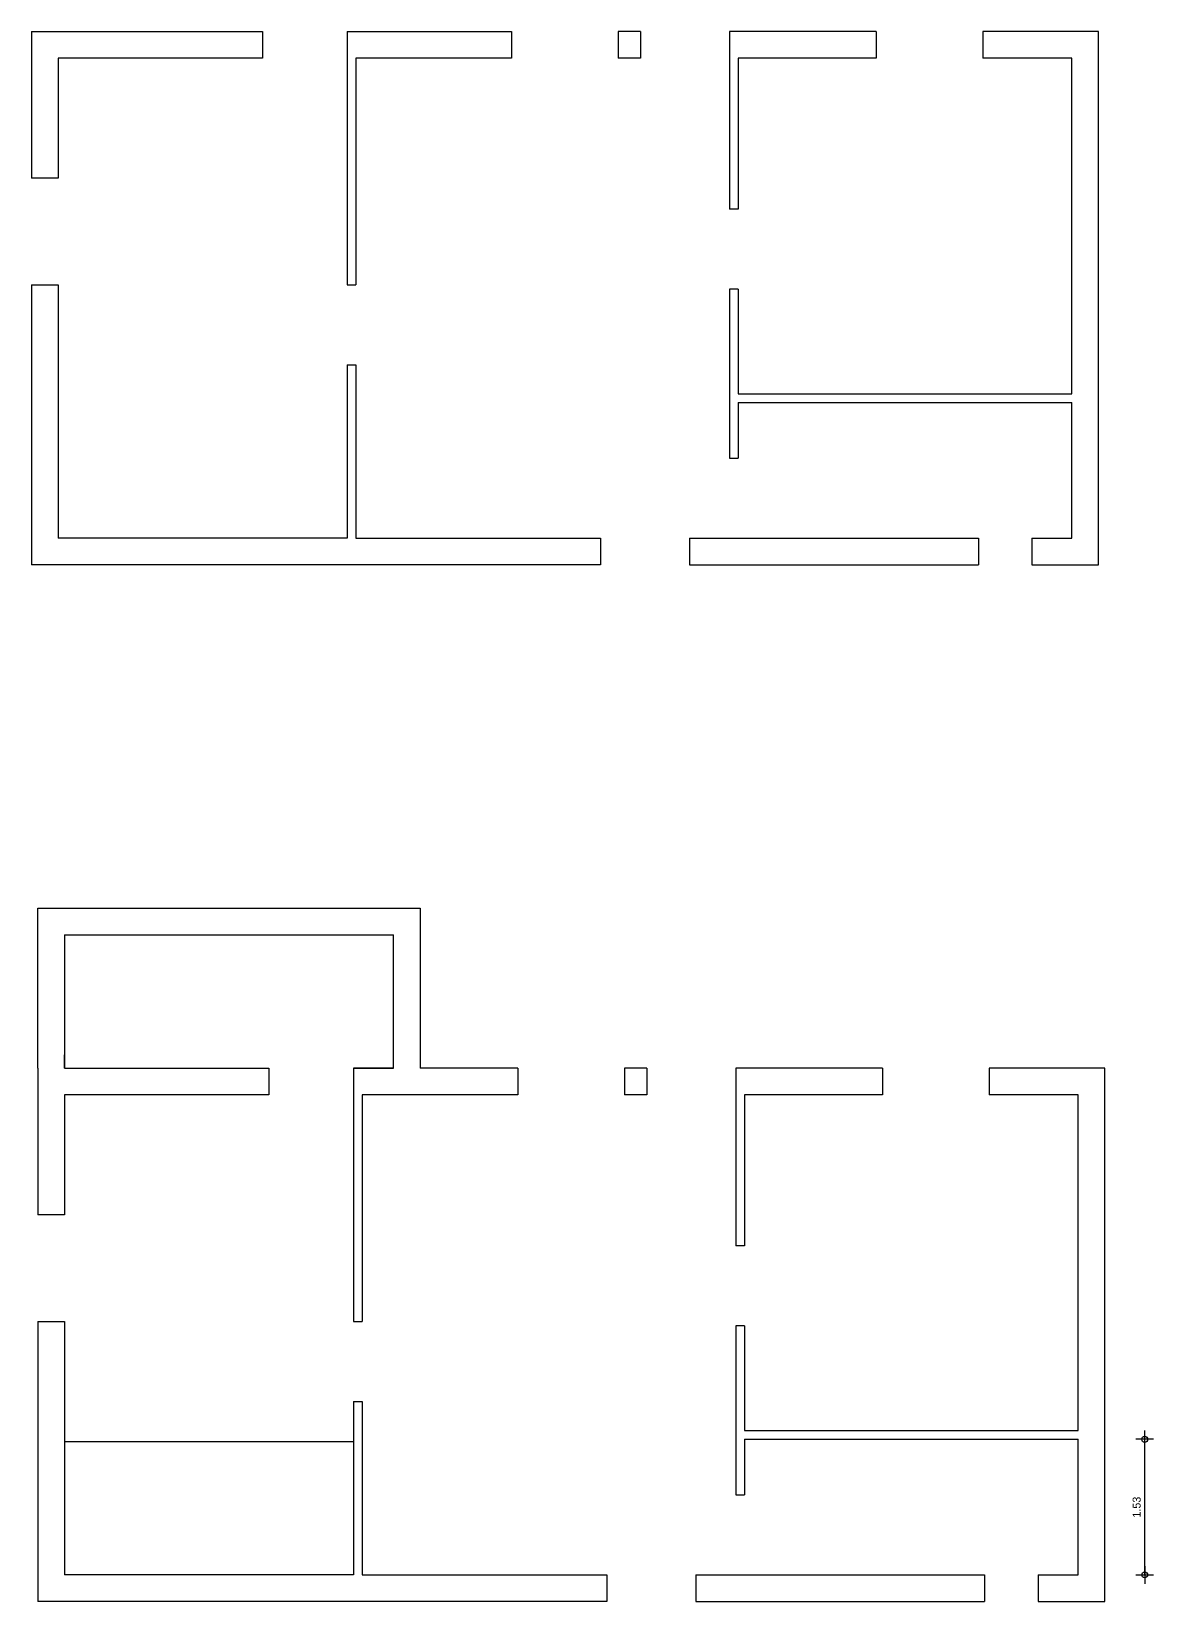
# Model space of a CAD drawing. Header units: metres. Extents: x -46 to 153, y -1 to 83.
# Drawn here: x 53.03 to 65.65, y 28.13 to 45.79 of the extents above; entities that cross this region are included whole.
import ezdxf

# ---------------------------------------------------------------- set-up
doc = ezdxf.new("R2010")
doc.units = ezdxf.units.M
doc.header["$LTSCALE"] = 0.018
doc.layers.add('DIMBLK', color=3, linetype='Continuous')
doc.styles.get("Standard").update_dxf_attribs({"font": 'ugtxt.shx'})
doc.dimstyles.new('CADWDOT', dxfattribs={"dimscale": 0.05, "dimtxt": 1.8, "dimasz": 0.08, "dimexe": 2, "dimexo": 0, "dimgap": 0.09, "dimtad": 0, "dimrnd": 0.001, "dimzin": 0, "dimdsep": 46, "dimtxsty": 'Standard', "dimblk": 'ARTDIM', "dimblk1": 'ARTDIM', "dimblk2": 'ARTDIM', "dimsah": 1, "dimcen": 0.09, "dimdle": 0.05, "dimse1": 1, "dimse2": 1, "dimadec": 0, "dimazin": 0, "dimtfac": 1, "dimtdec": 4, "dimtmove": 0, "dimatfit": 3, "dimldrblk": 'ARTDIM', "dimfxl": 0, "dimtvp": 0.9999, "dimtolj": 1, "dimtzin": 0, "dimarcsym": 0})

# ---------------------------------------------------------------- blocks, each defined once
blk = doc.blocks.new('ARTDIM')
at = {"layer": 'DIMBLK'}
for p, q in [((-24.9975, 0), (24.9975, 0)), ((0, -24.9975), (0, 24.9975))]:
    blk.add_line(p, q, dxfattribs=at)
blk.add_circle((0, 0), 8.25, dxfattribs=at)
blk = doc.blocks.new('*D66')
at = {"color": 0, "lineweight": -2, "transparency": 16777216}
blk.add_line((65.55, 28.434), (65.55, 29.951), dxfattribs=at)
at = {"layer": 'Defpoints', "color": 0, "transparency": 16777216}
for p in [(64.8, 29.955), (65.55, 29.955), (64.8, 28.43)]:
    blk.add_point(p, dxfattribs=at)
at = {"color": 0, "lineweight": -2, "transparency": 16777216, "xscale": 0.004, "yscale": 0.004, "zscale": 0.004}
for p, rotation in [((65.55, 29.955), 90), ((65.55, 28.43), 270)]:
    blk.add_blockref('ARTDIM', p, dxfattribs=dict(at, rotation=rotation))
at = {"color": 0, "transparency": 16777216, "insert": (65.46, 29.192), "char_height": 0.09, "attachment_point": 5, "rotation": 90}
blk.add_mtext('\\A1;1.53', dxfattribs=at)

msp = doc.modelspace()

# ---------------------------------------------------------------- linework, layer by layer
for p, q in [((53.029, 45.791), (53.029, 44.141)), ((53.029, 45.791), (55.629, 45.791)), ((55.629, 45.791), (55.629, 45.491)), ((56.579, 45.791), (56.579, 42.941)), ((56.579, 45.791), (58.429, 45.791)), ((58.429, 45.791), (58.429, 45.491)), ((59.879, 45.791), (59.629, 45.791)), ((59.629, 45.791), (59.629, 45.491)), ((59.879, 45.791), (59.879, 45.491)), ((62.529, 45.791), (60.879, 45.791)), ((60.879, 45.791), (60.879, 45.491)), ((62.529, 45.791), (62.529, 45.491)), ((65.029, 45.791), (63.729, 45.791)), ((63.729, 45.791), (63.729, 45.491)), ((65.029, 39.791), (65.029, 45.791)), ((55.629, 45.491), (53.329, 45.491)), ((53.329, 45.491), (53.329, 44.141)), ((53.329, 45.491), (53.329, 44.141)), ((58.429, 45.491), (56.679, 45.491)), ((56.679, 45.491), (56.679, 42.941)), ((59.879, 45.491), (59.629, 45.491)), ((60.879, 45.491), (60.879, 43.791)), ((62.529, 45.491), (60.979, 45.491)), ((60.979, 45.491), (60.979, 43.791)), ((64.729, 45.491), (63.729, 45.491)), ((64.729, 41.716), (64.729, 45.491)), ((53.329, 44.141), (53.029, 44.141)), ((60.979, 43.791), (60.879, 43.791)), ((53.029, 42.941), (53.029, 39.791)), ((53.029, 42.941), (53.329, 42.941)), ((53.329, 42.941), (53.329, 40.091)), ((56.579, 42.941), (56.679, 42.941)), ((60.979, 42.891), (60.879, 42.891)), ((60.879, 42.891), (60.879, 40.991)), ((60.979, 42.891), (60.979, 41.716)), ((56.579, 42.041), (56.679, 42.041)), ((56.579, 42.041), (56.579, 40.091)), ((56.679, 42.041), (56.679, 40.091)), ((60.979, 41.716), (64.729, 41.716)), ((60.979, 41.616), (64.729, 41.616)), ((60.979, 41.616), (60.979, 40.991)), ((64.729, 40.091), (64.729, 41.616)), ((60.879, 40.991), (60.979, 40.991)), ((56.579, 40.091), (53.329, 40.091)), ((56.679, 40.091), (59.429, 40.091)), ((59.429, 40.091), (59.429, 39.791)), ((60.429, 40.091), (63.679, 40.091)), ((60.429, 40.091), (60.429, 39.791)), ((63.679, 40.091), (63.679, 39.791)), ((64.279, 40.091), (64.729, 40.091)), ((64.279, 40.091), (64.279, 39.791)), ((59.429, 39.791), (53.029, 39.791)), ((60.429, 39.791), (63.679, 39.791)), ((64.279, 39.791), (65.029, 39.791)), ((53.1, 35.63), (53.1, 35.93)), ((53.1, 35.93), (57.1, 35.93)), ((57.1, 35.93), (57.4, 35.93)), ((57.4, 35.93), (57.4, 34.13)), ((53.1, 34.13), (53.1, 35.63)), ((53.4, 35.63), (57.1, 35.63)), ((53.4, 35.63), (53.4, 34.98)), ((57.1, 34.13), (57.1, 35.63)), ((53.4, 34.98), (53.4, 34.13)), ((53.4, 34.13), (53.4, 34.28)), ((53.1, 34.13), (53.1, 32.48)), ((53.4, 34.13), (55.7, 34.13)), ((55.7, 34.13), (55.7, 33.83)), ((57.1, 34.13), (56.65, 34.13)), ((56.65, 34.13), (57.1, 34.13)), ((56.65, 34.13), (56.65, 31.28)), ((58.5, 34.13), (57.4, 34.13)), ((58.5, 34.13), (58.5, 33.83)), ((59.95, 34.13), (59.7, 34.13)), ((59.7, 34.13), (59.7, 33.83)), ((59.95, 34.13), (59.95, 33.83)), ((62.6, 34.13), (60.95, 34.13)), ((60.95, 34.13), (60.95, 33.83)), ((62.6, 34.13), (62.6, 33.83)), ((65.1, 34.13), (63.8, 34.13)), ((63.8, 34.13), (63.8, 33.83)), ((65.1, 28.13), (65.1, 34.13)), ((55.7, 33.83), (53.4, 33.83)), ((53.4, 33.83), (53.4, 32.48)), ((53.4, 33.83), (53.4, 32.48)), ((58.5, 33.83), (56.75, 33.83)), ((56.75, 33.83), (56.75, 31.28)), ((59.95, 33.83), (59.7, 33.83)), ((60.95, 33.83), (60.95, 32.13)), ((62.6, 33.83), (61.05, 33.83)), ((61.05, 33.83), (61.05, 32.13)), ((64.8, 33.83), (63.8, 33.83)), ((64.8, 30.055), (64.8, 33.83)), ((53.4, 32.48), (53.1, 32.48)), ((61.05, 32.13), (60.95, 32.13)), ((53.1, 31.28), (53.4, 31.28)), ((53.1, 31.28), (53.1, 28.13)), ((53.4, 31.28), (53.4, 28.43)), ((56.65, 31.28), (56.75, 31.28)), ((61.05, 31.23), (60.95, 31.23)), ((60.95, 31.23), (60.95, 29.33)), ((61.05, 31.23), (61.05, 30.055)), ((56.65, 30.38), (56.75, 30.38)), ((56.65, 30.38), (56.65, 28.43)), ((56.75, 30.38), (56.75, 28.43)), ((61.05, 30.055), (64.8, 30.055)), ((53.4, 29.93), (56.65, 29.93)), ((61.05, 29.955), (64.8, 29.955)), ((61.05, 29.955), (61.05, 29.33)), ((64.8, 28.43), (64.8, 29.955)), ((60.95, 29.33), (61.05, 29.33)), ((56.65, 28.43), (53.4, 28.43)), ((56.75, 28.43), (59.5, 28.43)), ((59.5, 28.43), (59.5, 28.13)), ((60.5, 28.43), (63.75, 28.43)), ((60.5, 28.43), (60.5, 28.13)), ((63.75, 28.43), (63.75, 28.13)), ((64.35, 28.43), (64.8, 28.43)), ((64.35, 28.43), (64.35, 28.13)), ((59.5, 28.13), (53.1, 28.13)), ((60.5, 28.13), (63.75, 28.13)), ((64.35, 28.13), (65.1, 28.13))]:
    msp.add_line(p, q)

# ---------------------------------------------------------------- dimensions: what is measured, and where the dimension line sits
dim = msp.add_linear_dim(base=(65.55, 29.954644085), p1=(64.8, 28.429644085), p2=(64.8, 29.954644085), angle=90, dimstyle='CADWDOT')
dim.commit()
dim.dimension.update_dxf_attribs({"geometry": '*D66', "text_midpoint": (65.460009, 29.192144085)})

doc.saveas('drawing.dxf')
